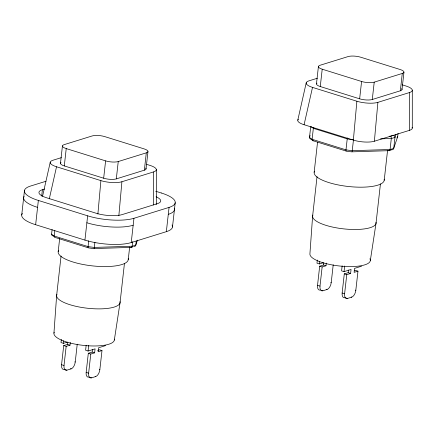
<?xml version="1.0" encoding="UTF-8"?>
<svg xmlns="http://www.w3.org/2000/svg" width="434" height="434" viewBox="0 0 434 434"><rect width="100%" height="100%" fill="white"/><g stroke="black" fill="none" stroke-linecap="round" stroke-linejoin="round"><path stroke-width="0.65" d="M156.321 204.061L156.321 169.564M412.295 127.959L412.295 90.169M53.946 333.117L56.653 295.38L61.064 256.038M97.889 214.033L100.9 180.62L56.534 166.775A15.157 4.405 6.4 0 1 52.997 160.233L61.389 157.634M118.84 215.758L121.911 181.737L153.522 171.935L153.522 205M412.099 127.298A15.157 4.405 6.4 0 1 409.506 130.336L374.379 141.224A15.157 4.405 6.4 0 1 353.368 140.106L356.878 101.23L312.507 87.386A15.157 4.405 6.4 0 1 308.975 80.843L317.368 78.245M374.379 141.224L377.889 102.348L409.495 92.545A15.157 4.405 6.4 0 0 405.974 86.003L402.112 84.798M21.727 214.949L24.45 190.678M45.95 181.271L30.586 186.034A33.391 9.705 6.4 0 0 38.355 200.448L35.642 224.714L84.934 240.1A33.391 9.705 6.4 0 0 131.236 242.563L166.341 231.669A33.391 9.705 6.4 0 0 172.054 224.975M41.697 196.027L42.402 189.718L44.593 189.04M52.096 229.559L51.586 234.083A47.409 13.779 6.4 0 0 54.196 236.031A1.85 1.286 -66.5 0 0 55.4 237.528L88.579 247.901A45.586 13.253 6.4 0 0 93.766 248.579L130.824 247.407A45.586 13.253 6.4 0 0 132.896 246.8M60.489 163.255L62.436 145.922M54.814 230.541L54.196 236.031L88.069 246.599A47.409 13.779 6.4 0 0 94.324 247.418L132.158 246.224A47.409 13.779 6.4 0 0 135.809 245.091L137.475 240.138M64.292 165.924L66.234 148.585A9.119 2.653 6.4 0 1 64.113 144.652L92.165 135.951A9.119 2.653 6.4 0 1 104.806 136.623L144.18 148.911A9.119 2.653 6.4 0 1 146.301 152.844L144.359 170.182L116.307 178.884A9.119 2.653 6.4 0 1 103.666 178.211L64.292 165.924A9.119 2.653 6.4 0 1 61.004 162.528M58.194 251.66L59.686 238.32M61.346 339.448L60.993 342.578L63.456 343.348L67.281 342.16M63.456 343.348L63.738 340.842M64.416 369.41A6.076 3.217 -72.7 0 1 61.557 364.717L63.706 345.589L67.563 344.39L70.02 345.16L70.319 342.502M77.236 344.195L75.239 362.005A6.076 3.217 -72.7 0 1 71.084 368.873L66.879 370.175A6.076 3.217 -72.7 0 1 64.02 365.488L66.163 346.359L70.02 345.16M67.563 344.39L67.785 342.399M84.934 240.1L87.652 215.828L38.36 200.443M88.72 240.789L88.069 246.599A1.85 0.613 -77.7 0 0 88.151 247.722M94.905 242.253L94.324 247.418A1.85 0.407 -87.5 0 1 94.091 248.47M103.666 178.211L105.608 160.873L66.234 148.585M86.165 345.252L85.606 350.26L88.064 351.025L95.079 348.855L94.634 352.842L90.777 354.036L88.314 353.271L86.165 372.399A6.076 3.217 -72.7 0 0 89.024 377.086L91.487 377.857L95.697 376.549A6.076 3.217 -72.7 0 0 99.847 369.687L101.995 350.558L99.532 349.788L97.607 350.384M88.064 351.025L88.699 345.393M91.487 377.857A6.076 3.217 -72.7 0 1 88.628 373.164L90.777 354.036M88.314 353.271L92.171 352.072L92.469 349.413M116.307 178.884L118.249 161.546L146.301 152.844M124.466 263.292L120.055 302.634L114.332 340.023M128.236 259.668L129.657 247M131.225 242.563L133.949 218.291L169.065 207.398A33.391 9.705 6.4 0 0 161.296 192.984M132.668 241.7L132.158 246.224A1.85 1.128 82.5 0 1 130.829 247.385M136.271 240.973L135.809 245.091A1.85 1.698 52.3 0 1 133.851 246.452M146.036 168.918L147.978 151.58M166.341 231.669L169.065 207.398M172.482 227.025L175.206 202.754M316.467 83.865L318.415 66.527M320.265 86.534L322.212 69.196A9.119 2.653 6.4 0 1 320.086 65.257L348.139 56.561A9.119 2.653 6.4 0 1 360.784 57.234L400.159 69.521A9.119 2.653 6.4 0 1 402.28 73.454L400.338 90.793L372.285 99.495A9.119 2.653 6.4 0 1 359.64 98.822L320.265 86.534A9.119 2.653 6.4 0 1 316.983 83.133M314.167 172.265L317.536 142.26M317.042 176.649L312.626 215.991L309.925 253.727A30.391 8.832 6.4 0 0 342.025 266.243A30.391 8.832 6.4 0 0 369.914 258.767M317.325 260.058L316.972 263.188L319.435 263.953L323.259 262.771M319.435 263.953L319.712 261.452M320.08 290.091A6.076 3.217 -72.7 0 1 317.536 285.328L319.679 266.199L323.536 265L325.999 265.771L326.297 263.113M333.214 264.805L331.218 282.615A6.076 3.217 -72.7 0 1 327.062 289.478L322.853 290.785A6.076 3.217 -72.7 0 1 319.994 286.093L322.142 266.964L325.999 265.771M323.536 265L323.764 263.004M352.956 139.65A47.409 13.779 6.4 0 1 347.222 138.891L313.348 128.323A47.409 13.779 6.4 0 1 310.739 126.37L309.507 137.35A47.409 13.779 6.4 0 0 312.117 139.303L345.99 149.871A47.409 13.779 6.4 0 0 352.245 150.69L353.477 139.71M359.64 98.822L361.587 81.483L322.212 69.196M342.144 265.858L341.58 270.865L344.043 271.635L351.057 269.46L350.607 273.447L346.75 274.646L344.292 273.876L342.144 293.004A6.076 3.217 -72.7 0 0 345.003 297.697M344.043 271.635L344.672 265.999M354.225 270.794L355.511 270.398L357.974 271.163L355.826 290.292A6.076 3.217 -72.7 0 1 351.67 297.16L347.466 298.467A6.076 3.217 -72.7 0 1 344.607 293.775L346.75 274.646M344.292 273.876L348.149 272.682L348.448 270.024M372.285 99.495L374.227 82.156L402.28 73.454M380.444 183.897L376.034 223.239L370.31 260.633M384.215 180.278L387.578 150.267M352.245 150.69L390.079 149.491L391.311 138.511A1.85 1.134 83.1 0 0 390.367 136.243L389.211 136.265M396.003 134.285L394.962 137.383L393.73 148.363A1.85 1.698 52.3 0 1 391.772 149.725A45.586 13.253 6.4 0 1 388.745 150.674L351.686 151.851A45.586 13.253 6.4 0 1 346.5 151.173L313.321 140.817A45.586 13.253 6.4 0 1 311.156 139.2A1.85 1.747 -24.6 0 1 309.491 137.35L310.136 135.495M402.009 89.523L403.956 72.185M390.079 149.491A47.409 13.779 6.4 0 0 393.73 148.363L397.69 136.596L398.054 133.363M42.548 196.304L50.246 162.191M49.292 198.864L56.534 166.775M297.795 120.137L306.225 82.796M353.374 140.106L304.082 124.726L312.507 87.386M105.598 345.589L98.583 347.764L98.138 351.752L101.995 350.558M361.576 266.199L354.562 268.375L354.117 272.362L357.974 271.163M380.504 138.853L391.311 138.511A47.409 13.779 6.4 0 0 394.962 137.383M146.779 164.394L149.99 165.397A15.157 4.405 6.4 0 1 153.528 171.94M155.746 191.258L161.291 192.989M348.149 272.682L350.607 273.447M319.679 266.199L322.142 266.964M330.757 282.469L331.218 282.615M355.365 290.151L355.826 290.292M317.536 285.328L319.994 286.093M342.144 293.004L344.607 293.775M326.292 289.239L327.062 289.478M351.209 297.013L351.67 297.16M321.008 290.21L322.853 290.785M345.616 297.887L347.466 298.467M92.171 352.072L94.634 352.842M63.706 345.589L66.163 346.359M74.778 361.864L75.239 362.005M99.386 369.54L99.847 369.687M61.557 364.717L64.02 365.488M86.165 372.399L88.628 373.164M70.471 368.678L71.084 368.873M95.236 376.408L95.697 376.549M65.029 369.6L66.879 370.175M409.495 92.545L409.501 130.336M51.57 234.078A1.85 1.747 -24.6 0 0 53.241 235.917A45.586 13.253 6.4 0 0 53.897 236.47M174.24 208.163A33.391 9.705 6.4 0 1 168.294 214.336M133.178 225.224A33.391 9.705 6.4 0 1 86.871 222.761M37.579 207.381A33.391 9.705 6.4 0 1 24.098 196.434M35.631 224.72A33.391 9.705 6.4 0 1 22.384 213.43M133.954 218.291A33.391 9.705 6.4 0 1 87.646 215.828M156.034 204.045A18.803 5.468 6.4 0 1 156.311 204.181M156.094 196.776A18.803 5.468 6.4 0 1 157.26 203.714L122.133 214.602A18.803 5.468 6.4 0 1 96.066 213.219L46.78 197.833A18.803 5.468 6.4 0 1 42.391 189.718M114.294 339.106A30.391 8.832 6.4 0 1 82.948 345.328A30.391 8.832 6.4 0 1 54.228 332.249M120.017 301.668A31.91 9.277 6.4 0 1 87.104 308.2A31.91 9.277 6.4 0 1 56.946 294.469M128.198 258.604A35.252 10.248 6.4 0 1 91.834 265.82A35.252 10.248 6.4 0 1 58.514 250.646M118.249 161.546A9.119 2.653 6.4 0 1 105.608 160.873M145.716 168.066A9.119 2.653 6.4 0 1 144.359 170.182M121.916 181.743A15.157 4.405 6.4 0 1 100.894 180.625M352.256 150.707A1.85 0.407 -87.5 0 1 352.012 151.737M390.095 149.502A1.85 1.128 82.5 0 1 388.75 150.658M394.978 137.383A1.85 1.698 52.3 0 0 393.388 135.305A45.586 13.253 6.4 0 1 390.367 136.227M397.707 136.596A1.85 1.741 -23.8 0 1 396.877 137.882M313.663 127.374A1.85 1.286 -66.5 0 0 313.343 128.323L312.117 139.303A1.85 1.286 -66.5 0 0 313.326 140.8M346.077 150.994A1.85 0.613 -77.7 0 1 345.985 149.876L347.222 138.891A1.85 0.608 -77.2 0 1 347.422 137.952M375.996 222.279A31.91 9.277 6.4 0 1 343.077 228.81A31.91 9.277 6.4 0 1 312.919 215.074M384.171 179.209A35.252 10.248 6.4 0 1 347.808 186.43A35.252 10.248 6.4 0 1 314.493 171.256M374.227 82.156A9.119 2.653 6.4 0 1 361.587 81.483M401.689 88.672A9.119 2.653 6.4 0 1 400.338 90.793M377.895 102.353A15.157 4.405 6.4 0 1 356.873 101.23M304.077 124.726A15.157 4.405 6.4 0 1 298.37 119.274"/></g></svg>
